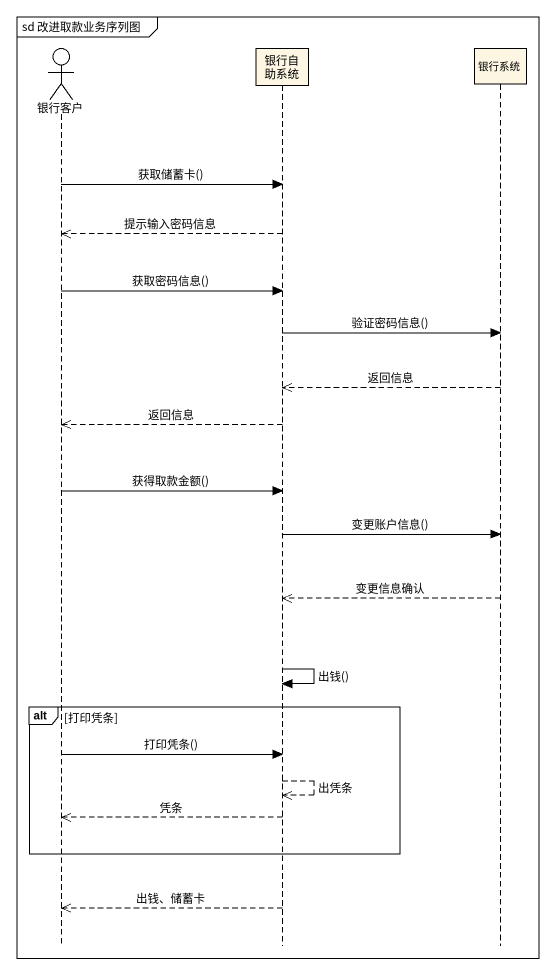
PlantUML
@startuml
mainframe sd 改进取款业务序列图
hide footbox
actor 银行客户
participant 银行自助系统
participant 银行系统

银行客户 -> 银行自助系统 : 获取储蓄卡()
银行自助系统 -->> 银行客户 : 提示输入密码信息
银行客户 -> 银行自助系统 : 获取密码信息()
银行自助系统 -> 银行系统 : 验证密码信息()
银行系统 -->> 银行自助系统 : 返回信息
银行自助系统 -->> 银行客户 : 返回信息
银行客户 -> 银行自助系统 : 获得取款金额()
银行自助系统 -> 银行系统 : 变更账户信息()
银行系统 -->> 银行自助系统 : 变更信息确认
银行自助系统 -> 银行自助系统 : 出钱()
alt 打印凭条
  银行客户 -> 银行自助系统 : 打印凭条()
  银行自助系统 -->> 银行自助系统 : 出凭条
  银行自助系统 -->> 银行客户 : 凭条
end
银行自助系统 -->> 银行客户 : 出钱、储蓄卡
@enduml
